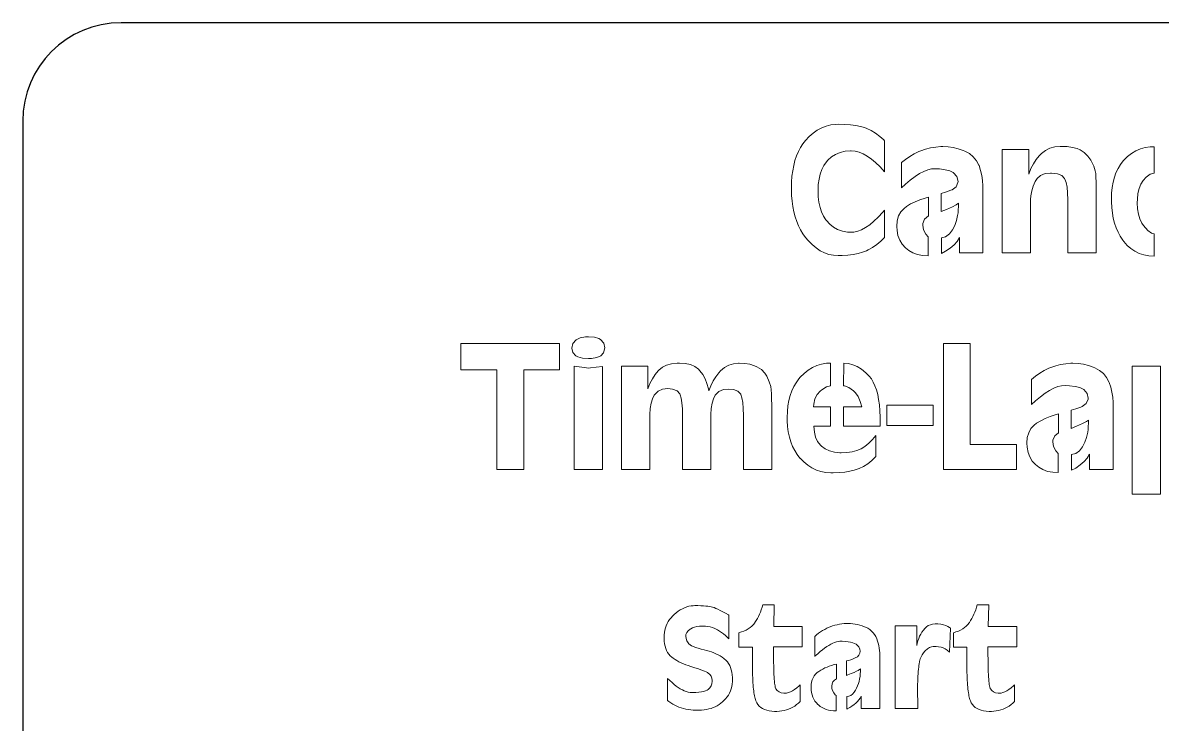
# Model space of a CAD drawing. Header units: millimetres. Extents: x 51.4 to 148.2, y 36.6 to 105.5.
# Drawn here: x 51.39 to 96.58, y 77.63 to 105.45 of the extents above; entities that cross this region are included whole.
import ezdxf

# ---------------------------------------------------------------- set-up
doc = ezdxf.new("R2010")
doc.units = ezdxf.units.MM

msp = doc.modelspace()

# ---------------------------------------------------------------- linework, layer by layer
at = {"color": 7, "linetype": 'Continuous'}
for p, q in [((144.287, 105.451), (55.287, 105.451)), ((51.387, 101.551), (51.387, 40.451))]:
    msp.add_line(p, q, dxfattribs=at)
at = {"color": 7, "lineweight": 0}
for p, q in [((83.071, 101.285), (82.898, 101.192)), ((83.248, 101.354), (83.071, 101.285)), ((83.434, 101.4), (83.248, 101.354)), ((83.624, 101.423), (83.434, 101.4)), ((83.73, 101.427), (83.624, 101.423)), ((83.984, 101.421), (83.73, 101.427)), ((84.216, 101.406), (83.984, 101.421)), ((84.424, 101.379), (84.216, 101.406)), ((84.61, 101.342), (84.424, 101.379)), ((84.772, 101.296), (84.61, 101.342)), ((84.86, 101.262), (84.772, 101.296)), ((85.039, 101.173), (84.86, 101.262)), ((82.425, 100.781), (82.325, 100.65)), ((82.577, 100.94), (82.425, 100.781)), ((82.734, 101.079), (82.577, 100.94)), ((82.898, 101.192), (82.734, 101.079)), ((85.21, 101.069), (85.039, 101.173)), ((85.376, 100.946), (85.21, 101.069)), ((85.533, 100.806), (85.376, 100.946)), ((85.564, 100.773), (85.533, 100.806)), ((82.146, 100.343), (82.073, 100.172)), ((82.229, 100.502), (82.146, 100.343)), ((82.325, 100.65), (82.229, 100.502)), ((83.799, 100.306), (83.999, 100.354)), ((83.999, 100.354), (84.216, 100.377)), ((84.216, 100.377), (84.247, 100.377)), ((84.247, 100.377), (84.399, 100.364)), ((84.399, 100.364), (84.553, 100.325)), ((84.553, 100.325), (84.712, 100.258)), ((85.564, 99.537), (85.564, 100.773)), ((86.923, 100.343), (86.742, 100.256)), ((87.004, 100.377), (86.923, 100.343)), ((87.194, 100.443), (87.004, 100.377)), ((87.39, 100.493), (87.194, 100.443)), ((87.592, 100.525), (87.39, 100.493)), ((87.8, 100.541), (87.592, 100.525)), ((87.88, 100.541), (87.8, 100.541)), ((88.088, 100.533), (87.88, 100.541)), ((88.292, 100.504), (88.088, 100.533)), ((88.488, 100.456), (88.292, 100.504)), ((88.68, 100.391), (88.488, 100.456)), ((88.749, 100.362), (88.68, 100.391)), ((88.93, 100.262), (88.749, 100.362)), ((91.281, 100.429), (90.224, 100.429)), ((90.224, 100.429), (90.224, 96.329)), ((91.281, 99.454), (91.281, 100.429)), ((91.948, 100.389), (91.791, 100.271)), ((92.123, 100.473), (91.948, 100.389)), ((92.317, 100.527), (92.123, 100.473)), ((92.525, 100.548), (92.317, 100.527)), ((92.569, 100.548), (92.525, 100.548)), ((92.804, 100.539), (92.569, 100.548)), ((93.013, 100.51), (92.804, 100.539)), ((93.198, 100.464), (93.013, 100.51)), ((93.319, 100.414), (93.198, 100.464)), ((93.486, 100.306), (93.319, 100.414)), ((95.532, 100.371), (95.364, 100.273)), ((95.71, 100.448), (95.532, 100.371)), ((95.897, 100.5), (95.71, 100.448)), ((96.095, 100.529), (95.897, 100.5)), ((96.256, 100.535), (96.095, 100.529)), ((96.256, 99.485), (96.256, 100.535)), ((82.011, 99.987), (81.961, 99.793)), ((82.073, 100.172), (82.011, 99.987)), ((83.163, 99.797), (83.265, 99.941)), ((83.265, 99.941), (83.317, 100)), ((83.317, 100), (83.459, 100.129)), ((83.459, 100.129), (83.62, 100.231)), ((83.62, 100.231), (83.799, 100.306)), ((84.712, 100.258), (84.874, 100.168)), ((84.874, 100.168), (85.041, 100.048)), ((85.041, 100.048), (85.212, 99.904)), ((85.212, 99.904), (85.385, 99.733)), ((86.396, 100.035), (86.231, 99.904)), ((86.231, 99.904), (86.231, 98.907)), ((86.567, 100.152), (86.396, 100.035)), ((86.742, 100.256), (86.567, 100.152)), ((89.084, 100.135), (88.93, 100.262)), ((89.207, 99.983), (89.084, 100.135)), ((89.301, 99.806), (89.207, 99.983)), ((91.573, 100.029), (91.466, 99.86)), ((91.693, 100.175), (91.573, 100.029)), ((91.791, 100.271), (91.693, 100.175)), ((93.63, 100.168), (93.486, 100.306)), ((93.75, 99.997), (93.63, 100.168)), ((93.761, 99.979), (93.75, 99.997)), ((93.865, 99.766), (93.761, 99.979)), ((95.028, 99.97), (94.918, 99.829)), ((95.057, 100.002), (95.028, 99.97)), ((95.205, 100.148), (95.057, 100.002)), ((95.364, 100.273), (95.205, 100.148)), ((81.921, 99.585), (81.894, 99.366)), ((81.961, 99.793), (81.921, 99.585)), ((82.967, 99.255), (83.013, 99.454)), ((83.013, 99.454), (83.078, 99.633)), ((83.078, 99.633), (83.163, 99.797)), ((85.385, 99.733), (85.564, 99.537)), ((86.773, 99.354), (86.95, 99.468)), ((86.95, 99.468), (87.117, 99.556)), ((87.117, 99.556), (87.277, 99.618)), ((87.277, 99.618), (87.425, 99.654)), ((87.425, 99.654), (87.565, 99.664)), ((87.565, 99.664), (87.738, 99.654)), ((87.738, 99.654), (87.967, 99.626)), ((87.967, 99.626), (88.15, 99.579)), ((88.15, 99.579), (88.284, 99.514)), ((88.284, 99.514), (88.305, 99.499)), ((88.305, 99.499), (88.436, 99.349)), ((89.311, 99.785), (89.301, 99.806)), ((89.376, 99.593), (89.311, 99.785)), ((89.424, 99.395), (89.376, 99.593)), ((91.368, 99.67), (91.281, 99.454)), ((91.466, 99.86), (91.368, 99.67)), ((91.754, 99.395), (91.929, 99.468)), ((91.929, 99.468), (92.142, 99.493)), ((92.142, 99.493), (92.19, 99.491)), ((92.19, 99.491), (92.419, 99.462)), ((92.419, 99.462), (92.59, 99.389)), ((93.924, 99.579), (93.865, 99.766)), ((93.94, 99.478), (93.924, 99.579)), ((93.948, 99.328), (93.94, 99.478)), ((94.743, 99.506), (94.678, 99.324)), ((94.824, 99.674), (94.743, 99.506)), ((94.918, 99.829), (94.824, 99.674)), ((95.941, 99.326), (96.103, 99.445)), ((96.103, 99.445), (96.256, 99.485)), ((81.877, 99.135), (81.871, 98.893)), ((81.894, 99.366), (81.877, 99.135)), ((82.928, 98.805), (82.938, 99.039)), ((82.938, 99.039), (82.967, 99.255)), ((86.231, 98.907), (86.391, 99.053)), ((86.391, 99.053), (86.587, 99.216)), ((86.587, 99.216), (86.773, 99.354)), ((88.476, 99.116), (88.405, 98.951)), ((88.436, 99.349), (88.478, 99.162)), ((88.478, 99.162), (88.476, 99.116)), ((89.455, 99.193), (89.424, 99.395)), ((89.466, 98.985), (89.455, 99.193)), ((89.468, 98.93), (89.466, 98.985)), ((91.4, 98.785), (91.46, 98.978)), ((91.46, 98.978), (91.543, 99.162)), ((91.543, 99.162), (91.618, 99.274)), ((91.618, 99.274), (91.754, 99.395)), ((92.59, 99.389), (92.704, 99.274)), ((92.704, 99.274), (92.715, 99.253)), ((92.715, 99.253), (92.767, 99.118)), ((92.767, 99.118), (92.804, 98.935)), ((93.953, 99.13), (93.948, 99.328)), ((93.955, 98.884), (93.953, 99.13)), ((94.628, 99.128), (94.592, 98.918)), ((94.678, 99.324), (94.628, 99.128)), ((95.662, 98.878), (95.732, 99.049)), ((95.732, 99.049), (95.82, 99.193)), ((95.82, 99.193), (95.941, 99.326)), ((81.871, 98.893), (81.871, 98.834)), ((81.871, 98.834), (81.879, 98.599)), ((81.879, 98.599), (81.898, 98.374)), ((82.928, 98.787), (82.928, 98.805)), ((82.936, 98.553), (82.928, 98.787)), ((82.963, 98.334), (82.936, 98.553)), ((87.31, 98.532), (87.171, 98.495)), ((87.31, 97.79), (87.31, 98.532)), ((87.988, 98.732), (87.806, 98.682)), ((87.806, 98.682), (87.806, 97.963)), ((88.188, 98.809), (87.988, 98.732)), ((88.24, 98.832), (88.188, 98.809)), ((88.405, 98.951), (88.24, 98.832)), ((89.468, 96.329), (89.468, 98.93)), ((91.348, 98.443), (91.362, 98.584)), ((91.362, 98.584), (91.4, 98.785)), ((92.804, 98.935), (92.825, 98.709)), ((92.825, 98.709), (92.833, 98.436)), ((93.955, 98.787), (93.955, 98.884)), ((93.955, 96.329), (93.955, 98.787)), ((94.57, 98.695), (94.563, 98.457)), ((94.592, 98.918), (94.57, 98.695)), ((95.593, 98.455), (95.616, 98.68)), ((95.616, 98.68), (95.662, 98.878)), ((81.898, 98.374), (81.927, 98.161)), ((81.927, 98.161), (81.967, 97.957)), ((83.005, 98.132), (82.963, 98.334)), ((83.067, 97.949), (83.005, 98.132)), ((86.337, 98.091), (86.212, 97.955)), ((86.433, 98.165), (86.337, 98.091)), ((86.6, 98.266), (86.433, 98.165)), ((86.779, 98.355), (86.6, 98.266)), ((86.969, 98.432), (86.779, 98.355)), ((87.171, 98.495), (86.969, 98.432)), ((88.027, 98.051), (88.253, 98.151)), ((88.253, 98.151), (88.411, 98.232)), ((88.411, 98.232), (88.501, 98.293)), ((88.501, 98.286), (88.478, 97.918)), ((88.501, 98.293), (88.501, 98.286)), ((91.348, 96.329), (91.348, 98.443)), ((92.833, 98.436), (92.833, 96.329)), ((94.563, 98.457), (94.563, 98.349)), ((94.563, 98.349), (94.576, 98.122)), ((94.576, 98.122), (94.601, 97.905)), ((95.589, 98.307), (95.593, 98.455)), ((95.601, 98.07), (95.589, 98.307)), ((95.633, 97.859), (95.601, 98.07)), ((81.967, 97.957), (82.019, 97.761)), ((82.019, 97.761), (82.081, 97.576)), ((83.146, 97.782), (83.067, 97.949)), ((83.242, 97.632), (83.146, 97.782)), ((83.257, 97.611), (83.242, 97.632)), ((83.388, 97.465), (83.257, 97.611)), ((85.316, 97.745), (85.143, 97.58)), ((85.491, 97.936), (85.316, 97.745)), ((85.564, 98.022), (85.491, 97.936)), ((85.564, 96.936), (85.564, 98.022)), ((86.123, 97.79), (86.07, 97.597)), ((86.212, 97.955), (86.123, 97.79)), ((87.083, 97.497), (87.154, 97.669)), ((87.154, 97.669), (87.31, 97.79)), ((87.806, 97.963), (88.027, 98.051)), ((88.463, 97.807), (88.415, 97.605)), ((88.478, 97.918), (88.463, 97.807)), ((94.601, 97.905), (94.638, 97.699)), ((94.638, 97.699), (94.688, 97.505)), ((95.689, 97.67), (95.633, 97.859)), ((95.768, 97.507), (95.689, 97.67)), ((82.081, 97.576), (82.152, 97.401)), ((82.152, 97.401), (82.234, 97.236)), ((82.234, 97.236), (82.329, 97.082)), ((83.538, 97.346), (83.388, 97.465)), ((83.705, 97.255), (83.538, 97.346)), ((83.893, 97.19), (83.705, 97.255)), ((84.101, 97.153), (83.893, 97.19)), ((84.499, 97.184), (84.347, 97.151)), ((84.653, 97.244), (84.499, 97.184)), ((84.812, 97.328), (84.653, 97.244)), ((84.976, 97.442), (84.812, 97.328)), ((85.143, 97.58), (84.976, 97.442)), ((86.07, 97.597), (86.052, 97.378)), ((86.052, 97.378), (86.06, 97.215)), ((86.06, 97.215), (86.098, 97.011)), ((87.079, 97.43), (87.083, 97.497)), ((87.11, 97.244), (87.079, 97.43)), ((87.204, 97.069), (87.11, 97.244)), ((88.253, 97.236), (88.14, 97.076)), ((88.346, 97.415), (88.253, 97.236)), ((88.415, 97.605), (88.346, 97.415)), ((94.688, 97.505), (94.749, 97.321)), ((94.749, 97.321), (94.824, 97.146)), ((95.835, 97.409), (95.768, 97.507)), ((96.003, 97.215), (95.835, 97.409)), ((96.154, 97.109), (96.003, 97.215)), ((82.329, 97.082), (82.432, 96.936)), ((82.432, 96.936), (82.536, 96.811)), ((82.536, 96.811), (82.688, 96.654)), ((84.201, 97.146), (84.101, 97.153)), ((84.347, 97.151), (84.201, 97.146)), ((85.254, 96.661), (85.412, 96.792)), ((85.412, 96.792), (85.564, 96.936)), ((86.098, 97.011), (86.168, 96.828)), ((86.168, 96.828), (86.266, 96.667)), ((87.296, 96.965), (87.204, 97.069)), ((87.296, 96.209), (87.296, 96.965)), ((87.988, 96.963), (87.819, 96.928)), ((87.819, 96.928), (87.819, 96.298)), ((88.14, 97.076), (87.988, 96.963)), ((88.321, 96.644), (88.442, 96.784)), ((88.442, 96.784), (88.532, 96.936)), ((88.532, 96.936), (88.532, 96.329)), ((94.824, 97.146), (94.913, 96.984)), ((94.913, 96.984), (95.013, 96.83)), ((95.013, 96.83), (95.053, 96.777)), ((95.053, 96.777), (95.186, 96.623)), ((96.256, 97.086), (96.154, 97.109)), ((96.256, 96.202), (96.256, 97.086)), ((82.688, 96.654), (82.848, 96.521)), ((82.848, 96.521), (83.011, 96.411)), ((83.011, 96.411), (83.18, 96.325)), ((83.18, 96.325), (83.355, 96.265)), ((83.355, 96.265), (83.536, 96.229)), ((84.111, 96.233), (84.324, 96.259)), ((84.324, 96.259), (84.518, 96.298)), ((84.518, 96.298), (84.691, 96.348)), ((84.691, 96.348), (84.845, 96.411)), ((84.845, 96.411), (84.91, 96.444)), ((84.91, 96.444), (85.085, 96.546)), ((85.085, 96.546), (85.254, 96.661)), ((86.266, 96.667), (86.396, 96.523)), ((86.396, 96.523), (86.523, 96.419)), ((86.523, 96.419), (86.689, 96.325)), ((86.689, 96.325), (86.871, 96.258)), ((86.871, 96.258), (87.073, 96.219)), ((87.819, 96.298), (87.988, 96.39)), ((87.988, 96.39), (88.171, 96.511)), ((88.171, 96.511), (88.321, 96.644)), ((88.532, 96.329), (89.468, 96.329)), ((90.224, 96.329), (91.348, 96.329)), ((92.833, 96.329), (93.955, 96.329)), ((95.186, 96.623), (95.332, 96.494)), ((95.332, 96.494), (95.491, 96.388)), ((95.491, 96.388), (95.662, 96.308)), ((95.662, 96.308), (95.847, 96.248)), ((83.536, 96.229), (83.722, 96.217)), ((83.722, 96.217), (83.878, 96.219)), ((83.878, 96.219), (84.111, 96.233)), ((87.073, 96.219), (87.296, 96.209)), ((95.847, 96.248), (96.045, 96.213)), ((96.045, 96.213), (96.256, 96.202)), ((72.674, 92.734), (68.764, 92.734)), ((68.764, 92.734), (68.764, 91.684)), ((72.674, 91.684), (72.674, 92.734)), ((73.207, 92.736), (73.163, 92.545)), ((73.334, 92.876), (73.207, 92.736)), ((73.495, 92.953), (73.334, 92.876)), ((73.699, 92.991), (73.495, 92.953)), ((73.822, 92.995), (73.699, 92.991)), ((74.055, 92.978), (73.822, 92.995)), ((74.235, 92.926), (74.055, 92.978)), ((74.301, 92.891), (74.235, 92.926)), ((74.428, 92.747), (74.301, 92.891)), ((74.466, 92.561), (74.428, 92.747)), ((87.898, 87.734), (87.898, 92.734)), ((87.898, 92.734), (88.963, 92.734)), ((88.963, 92.734), (88.963, 88.731)), ((73.163, 92.545), (73.197, 92.376)), ((73.197, 92.376), (73.326, 92.238)), ((73.326, 92.238), (73.401, 92.199)), ((73.401, 92.199), (73.586, 92.149)), ((74.155, 92.174), (74.308, 92.245)), ((74.308, 92.245), (74.42, 92.365)), ((74.42, 92.365), (74.466, 92.561)), ((73.259, 91.834), (73.259, 87.734)), ((73.561, 91.788), (73.259, 91.834)), ((73.745, 91.763), (73.561, 91.788)), ((73.586, 92.149), (73.822, 92.134)), ((73.807, 91.759), (73.745, 91.763)), ((73.907, 91.767), (73.807, 91.759)), ((73.822, 92.134), (73.947, 92.138)), ((74.122, 91.792), (73.907, 91.767)), ((73.947, 92.138), (74.155, 92.174)), ((74.383, 91.826), (74.122, 91.792)), ((74.383, 87.734), (74.383, 91.826)), ((76.181, 91.834), (75.133, 91.834)), ((75.133, 91.834), (75.133, 87.734)), ((76.181, 90.934), (76.181, 91.834)), ((76.756, 91.788), (76.615, 91.676)), ((76.921, 91.871), (76.756, 91.788)), ((77.115, 91.924), (76.921, 91.871)), ((77.334, 91.951), (77.115, 91.924)), ((77.432, 91.953), (77.334, 91.951)), ((77.661, 91.938), (77.432, 91.953)), ((77.863, 91.894), (77.661, 91.938)), ((78.038, 91.817), (77.863, 91.894)), ((78.184, 91.711), (78.038, 91.817)), ((79.212, 91.778), (79.059, 91.646)), ((79.384, 91.874), (79.212, 91.778)), ((79.572, 91.932), (79.384, 91.874)), ((79.774, 91.953), (79.572, 91.932)), ((79.793, 91.953), (79.774, 91.953)), ((80.022, 91.942), (79.793, 91.953)), ((80.227, 91.909), (80.022, 91.942)), ((80.408, 91.853), (80.227, 91.909)), ((80.504, 91.811), (80.408, 91.853)), ((80.683, 91.696), (80.504, 91.811)), ((82.705, 91.776), (82.536, 91.673)), ((82.882, 91.857), (82.705, 91.776)), ((83.067, 91.913), (82.882, 91.857)), ((83.257, 91.946), (83.067, 91.913)), ((83.419, 91.953), (83.257, 91.946)), ((83.419, 91.054), (83.419, 91.953)), ((83.951, 91.953), (83.943, 91.054)), ((84.132, 91.938), (83.951, 91.953)), ((84.309, 91.892), (84.132, 91.938)), ((84.484, 91.817), (84.309, 91.892)), ((84.655, 91.709), (84.484, 91.817)), ((92.081, 91.748), (91.9, 91.659)), ((92.162, 91.782), (92.081, 91.748)), ((92.352, 91.848), (92.162, 91.782)), ((92.548, 91.898), (92.352, 91.848)), ((92.75, 91.93), (92.548, 91.898)), ((92.958, 91.946), (92.75, 91.93)), ((93.038, 91.946), (92.958, 91.946)), ((93.248, 91.936), (93.038, 91.946)), ((93.45, 91.909), (93.248, 91.936)), ((93.648, 91.861), (93.45, 91.909)), ((93.838, 91.796), (93.648, 91.861)), ((93.907, 91.767), (93.838, 91.796)), ((94.088, 91.667), (93.907, 91.767)), ((96.514, 91.834), (95.389, 91.834)), ((95.389, 91.834), (95.389, 86.759)), ((96.514, 86.759), (96.514, 91.834)), ((68.764, 91.684), (70.194, 91.684)), ((70.194, 91.684), (70.194, 87.734)), ((71.259, 87.734), (71.259, 91.684)), ((71.259, 91.684), (72.674, 91.684)), ((76.356, 91.33), (76.262, 91.142)), ((76.463, 91.498), (76.356, 91.33)), ((76.585, 91.644), (76.463, 91.498)), ((76.615, 91.676), (76.585, 91.644)), ((78.242, 91.653), (78.184, 91.711)), ((78.353, 91.503), (78.242, 91.653)), ((78.445, 91.332), (78.353, 91.503)), ((78.52, 91.14), (78.445, 91.332)), ((78.87, 91.417), (78.764, 91.246)), ((78.989, 91.571), (78.87, 91.417)), ((79.059, 91.646), (78.989, 91.571)), ((80.823, 91.553), (80.683, 91.696)), ((80.9, 91.436), (80.823, 91.553)), ((80.993, 91.213), (80.9, 91.436)), ((82.161, 91.325), (82.054, 91.179)), ((82.219, 91.392), (82.161, 91.325)), ((82.375, 91.544), (82.219, 91.392)), ((82.536, 91.673), (82.375, 91.544)), ((84.82, 91.571), (84.655, 91.709)), ((84.955, 91.436), (84.82, 91.571)), ((85.041, 91.327), (84.955, 91.436)), ((85.118, 91.2), (85.041, 91.327)), ((91.554, 91.44), (91.389, 91.309)), ((91.389, 91.309), (91.389, 90.312)), ((91.725, 91.557), (91.554, 91.44)), ((91.9, 91.659), (91.725, 91.557)), ((94.242, 91.54), (94.088, 91.667)), ((94.365, 91.388), (94.242, 91.54)), ((94.459, 91.211), (94.365, 91.388)), ((76.262, 91.142), (76.181, 90.934)), ((76.448, 90.709), (76.581, 90.838)), ((76.581, 90.838), (76.754, 90.915)), ((76.754, 90.915), (76.967, 90.942)), ((76.967, 90.942), (77.154, 90.927)), ((77.154, 90.927), (77.334, 90.859)), ((77.334, 90.859), (77.448, 90.74)), ((78.578, 90.931), (78.52, 91.14)), ((78.593, 90.852), (78.578, 90.931)), ((78.672, 91.057), (78.593, 90.852)), ((78.764, 91.246), (78.672, 91.057)), ((78.997, 90.825), (79.172, 90.902)), ((79.172, 90.902), (79.387, 90.927)), ((79.387, 90.927), (79.57, 90.911)), ((79.57, 90.911), (79.749, 90.844)), ((79.749, 90.844), (79.86, 90.725)), ((81.05, 91.023), (80.993, 91.213)), ((81.073, 90.896), (81.05, 91.023)), ((81.081, 90.742), (81.073, 90.896)), ((81.883, 90.85), (81.817, 90.667)), ((81.961, 91.021), (81.883, 90.85)), ((82.054, 91.179), (81.961, 91.021)), ((82.892, 90.704), (83.013, 90.844)), ((83.013, 90.844), (83.075, 90.896)), ((83.075, 90.896), (83.261, 91.015)), ((83.261, 91.015), (83.419, 91.054)), ((83.943, 91.054), (83.98, 91.052)), ((83.98, 91.052), (84.147, 90.992)), ((84.147, 90.992), (84.339, 90.852)), ((84.339, 90.852), (84.411, 90.779)), ((85.185, 91.056), (85.118, 91.2)), ((85.243, 90.892), (85.185, 91.056)), ((85.293, 90.711), (85.243, 90.892)), ((91.931, 90.759), (92.108, 90.873)), ((92.108, 90.873), (92.277, 90.959)), ((92.277, 90.959), (92.435, 91.023)), ((92.435, 91.023), (92.583, 91.057)), ((92.583, 91.057), (92.723, 91.069)), ((92.723, 91.069), (92.898, 91.059)), ((92.898, 91.059), (93.127, 91.031)), ((93.127, 91.031), (93.307, 90.984)), ((93.307, 90.984), (93.442, 90.919)), ((93.442, 90.919), (93.463, 90.904)), ((93.463, 90.904), (93.594, 90.754)), ((94.469, 91.19), (94.459, 91.211)), ((94.534, 90.996), (94.469, 91.19)), ((94.582, 90.8), (94.534, 90.996)), ((76.306, 90.363), (76.358, 90.538)), ((76.358, 90.538), (76.429, 90.679)), ((76.429, 90.679), (76.448, 90.709)), ((77.448, 90.74), (77.465, 90.7)), ((77.465, 90.7), (77.503, 90.561)), ((77.503, 90.561), (77.53, 90.373)), ((78.724, 90.367), (78.776, 90.54)), ((78.776, 90.54), (78.849, 90.679)), ((78.849, 90.679), (78.863, 90.698)), ((78.863, 90.698), (78.997, 90.825)), ((79.86, 90.725), (79.87, 90.704)), ((79.87, 90.704), (79.91, 90.573)), ((79.91, 90.573), (79.941, 90.39)), ((79.941, 90.39), (79.958, 90.16)), ((81.087, 90.54), (81.081, 90.742)), ((81.089, 90.292), (81.087, 90.54)), ((81.767, 90.469), (81.731, 90.26)), ((81.817, 90.667), (81.767, 90.469)), ((82.755, 90.331), (82.805, 90.533)), ((82.805, 90.533), (82.892, 90.704)), ((84.411, 90.779), (84.516, 90.625)), ((84.516, 90.625), (84.601, 90.437)), ((84.601, 90.437), (84.662, 90.215)), ((85.331, 90.511), (85.293, 90.711)), ((85.36, 90.294), (85.331, 90.511)), ((91.389, 90.312), (91.548, 90.458)), ((91.548, 90.458), (91.744, 90.621)), ((91.744, 90.621), (91.931, 90.759)), ((93.634, 90.521), (93.563, 90.356)), ((93.594, 90.754), (93.636, 90.567)), ((93.636, 90.567), (93.634, 90.521)), ((94.613, 90.598), (94.582, 90.8)), ((94.626, 90.39), (94.613, 90.598)), ((94.626, 90.335), (94.626, 90.39)), ((76.258, 89.914), (76.273, 90.156)), ((76.273, 90.156), (76.306, 90.363)), ((77.53, 90.373), (77.548, 90.139)), ((77.548, 90.139), (77.551, 89.854)), ((78.676, 89.912), (78.691, 90.158)), ((78.691, 90.158), (78.724, 90.367)), ((79.958, 90.16), (79.964, 89.877)), ((81.089, 90.237), (81.089, 90.292)), ((81.089, 87.734), (81.089, 90.237)), ((81.71, 90.039), (81.702, 89.802)), ((81.731, 90.26), (81.71, 90.039)), ((82.744, 90.215), (82.755, 90.331)), ((83.419, 90.215), (82.744, 90.215)), ((83.419, 89.45), (83.419, 90.215)), ((84.662, 90.215), (83.943, 90.215)), ((83.943, 90.215), (83.943, 89.45)), ((85.379, 90.06), (85.36, 90.294)), ((85.389, 89.808), (85.379, 90.06)), ((85.658, 90.283), (87.494, 90.283)), ((85.658, 89.487), (85.658, 90.283)), ((85.658, 90.283), (85.658, 90.283)), ((85.658, 90.283), (85.658, 90.283)), ((87.494, 90.283), (87.494, 89.487)), ((92.469, 89.937), (92.329, 89.9)), ((92.469, 89.195), (92.469, 89.937)), ((93.146, 90.135), (92.963, 90.087)), ((92.963, 90.087), (92.963, 89.368)), ((93.346, 90.214), (93.146, 90.135)), ((93.398, 90.237), (93.346, 90.214)), ((93.563, 90.356), (93.398, 90.237)), ((94.626, 87.734), (94.626, 90.335)), ((76.256, 89.825), (76.258, 89.914)), ((76.256, 87.734), (76.256, 89.825)), ((77.551, 89.854), (77.551, 87.734)), ((78.676, 89.848), (78.676, 89.912)), ((78.676, 87.734), (78.676, 89.848)), ((79.964, 89.877), (79.964, 87.734)), ((81.702, 89.802), (81.706, 89.669)), ((81.706, 89.669), (81.719, 89.443)), ((85.391, 89.537), (85.389, 89.808)), ((85.389, 89.45), (85.391, 89.537)), ((87.494, 89.487), (85.658, 89.487)), ((91.495, 89.496), (91.37, 89.36)), ((91.593, 89.57), (91.495, 89.496)), ((91.758, 89.669), (91.593, 89.57)), ((91.937, 89.76), (91.758, 89.669)), ((92.127, 89.835), (91.937, 89.76)), ((92.329, 89.9), (92.127, 89.835)), ((93.184, 89.456), (93.411, 89.556)), ((93.411, 89.556), (93.569, 89.637)), ((93.569, 89.637), (93.659, 89.698)), ((93.659, 89.691), (93.636, 89.323)), ((93.659, 89.698), (93.659, 89.691)), ((81.719, 89.443), (81.748, 89.227)), ((81.748, 89.227), (81.79, 89.024)), ((82.78, 89.218), (82.759, 89.45)), ((82.759, 89.45), (83.419, 89.45)), ((82.83, 89.016), (82.78, 89.218)), ((83.943, 89.45), (85.389, 89.45)), ((85.216, 89.083), (85.087, 88.927)), ((85.216, 88.251), (85.216, 89.083)), ((91.281, 89.195), (91.227, 89.002)), ((91.37, 89.36), (91.281, 89.195)), ((92.24, 88.902), (92.312, 89.074)), ((92.312, 89.074), (92.469, 89.195)), ((92.963, 89.368), (93.184, 89.456)), ((93.621, 89.21), (93.573, 89.01)), ((93.636, 89.323), (93.621, 89.21)), ((81.79, 89.024), (81.848, 88.833)), ((81.848, 88.833), (81.917, 88.654)), ((81.917, 88.654), (82.002, 88.487)), ((82.909, 88.845), (82.83, 89.016)), ((83.019, 88.703), (82.909, 88.845)), ((83.059, 88.662), (83.019, 88.703)), ((83.207, 88.553), (83.059, 88.662)), ((84.785, 88.653), (84.632, 88.558)), ((84.937, 88.777), (84.785, 88.653)), ((85.087, 88.927), (84.937, 88.777)), ((88.963, 88.731), (90.797, 88.731)), ((88.963, 88.731), (88.963, 88.731)), ((88.963, 88.731), (88.963, 88.731)), ((90.797, 88.731), (90.797, 87.734)), ((91.227, 89.002), (91.21, 88.783)), ((91.21, 88.783), (91.218, 88.618)), ((91.218, 88.618), (91.256, 88.416)), ((92.237, 88.835), (92.24, 88.902)), ((92.267, 88.649), (92.237, 88.835)), ((92.362, 88.474), (92.267, 88.649)), ((93.413, 88.641), (93.298, 88.481)), ((93.503, 88.82), (93.413, 88.641)), ((93.573, 89.01), (93.503, 88.82)), ((82.002, 88.487), (82.1, 88.333)), ((82.1, 88.333), (82.211, 88.191)), ((82.211, 88.191), (82.213, 88.191)), ((82.213, 88.191), (82.361, 88.035)), ((83.378, 88.472), (83.207, 88.553)), ((83.574, 88.422), (83.378, 88.472)), ((83.795, 88.401), (83.574, 88.422)), ((83.838, 88.401), (83.795, 88.401)), ((84.07, 88.41), (83.838, 88.401)), ((84.28, 88.439), (84.07, 88.41)), ((84.466, 88.489), (84.28, 88.439)), ((84.632, 88.558), (84.466, 88.489)), ((84.632, 88.558), (84.632, 88.558)), ((85.06, 88.095), (85.216, 88.251)), ((91.256, 88.416), (91.325, 88.233)), ((91.325, 88.233), (91.425, 88.072)), ((92.454, 88.37), (92.362, 88.474)), ((92.454, 87.614), (92.454, 88.37)), ((93.146, 88.368), (92.979, 88.333)), ((92.979, 88.333), (92.979, 87.703)), ((93.298, 88.481), (93.146, 88.368)), ((93.478, 88.049), (93.6, 88.189)), ((93.6, 88.189), (93.69, 88.341)), ((93.69, 88.341), (93.69, 87.734)), ((70.194, 87.734), (71.259, 87.734)), ((73.259, 87.734), (74.383, 87.734)), ((75.133, 87.734), (76.256, 87.734)), ((77.551, 87.734), (78.676, 87.734)), ((79.964, 87.734), (81.089, 87.734)), ((82.361, 88.035), (82.521, 87.905)), ((82.521, 87.905), (82.686, 87.797)), ((82.686, 87.797), (82.861, 87.712)), ((82.861, 87.712), (83.044, 87.653)), ((84.191, 87.664), (84.366, 87.705)), ((84.366, 87.705), (84.52, 87.757)), ((84.52, 87.757), (84.559, 87.772)), ((84.559, 87.772), (84.732, 87.857)), ((84.732, 87.857), (84.899, 87.964)), ((84.899, 87.964), (85.06, 88.095)), ((90.797, 87.734), (87.898, 87.734)), ((91.425, 88.072), (91.554, 87.928)), ((91.554, 87.928), (91.681, 87.824)), ((91.681, 87.824), (91.846, 87.73)), ((91.846, 87.73), (92.029, 87.663)), ((92.979, 87.703), (93.146, 87.795)), ((93.146, 87.795), (93.329, 87.916)), ((93.329, 87.916), (93.478, 88.049)), ((93.69, 87.734), (94.626, 87.734)), ((83.044, 87.653), (83.234, 87.618)), ((83.234, 87.618), (83.434, 87.607)), ((83.434, 87.607), (83.532, 87.607)), ((83.532, 87.607), (83.774, 87.616)), ((83.774, 87.616), (83.993, 87.636)), ((83.993, 87.636), (84.191, 87.664)), ((92.029, 87.663), (92.233, 87.624)), ((92.233, 87.624), (92.454, 87.614)), ((95.389, 86.759), (96.514, 86.759)), ((77.633, 82.254), (77.548, 82.215)), ((77.719, 82.286), (77.633, 82.254)), ((77.805, 82.31), (77.719, 82.286)), ((77.892, 82.326), (77.805, 82.31)), ((77.98, 82.335), (77.892, 82.326)), ((78.041, 82.337), (77.98, 82.335)), ((78.164, 82.336), (78.041, 82.337)), ((78.277, 82.333), (78.164, 82.336)), ((78.381, 82.328), (78.277, 82.333)), ((78.476, 82.322), (78.381, 82.328)), ((78.561, 82.314), (78.476, 82.322)), ((78.637, 82.303), (78.561, 82.314)), ((78.682, 82.295), (78.637, 82.303)), ((78.737, 82.28), (78.682, 82.295)), ((78.802, 82.257), (78.737, 82.28)), ((78.874, 82.227), (78.802, 82.257)), ((80.706, 82.274), (80.676, 82.177)), ((80.731, 82.367), (80.706, 82.274)), ((81.193, 82.373), (80.731, 82.367)), ((81.175, 81.51), (81.193, 82.373)), ((89.211, 82.274), (89.18, 82.177)), ((89.236, 82.367), (89.211, 82.274)), ((89.698, 82.373), (89.236, 82.367)), ((89.68, 81.51), (89.698, 82.373)), ((77.096, 81.855), (77.039, 81.782)), ((77.16, 81.926), (77.096, 81.855)), ((77.219, 81.984), (77.16, 81.926)), ((77.3, 82.052), (77.219, 81.984)), ((77.382, 82.114), (77.3, 82.052)), ((77.464, 82.169), (77.382, 82.114)), ((77.548, 82.215), (77.464, 82.169)), ((78.956, 82.191), (78.874, 82.227)), ((79.047, 82.147), (78.956, 82.191)), ((79.146, 82.096), (79.047, 82.147)), ((79.254, 82.038), (79.146, 82.096)), ((79.371, 81.973), (79.254, 82.038)), ((79.395, 81.959), (79.371, 81.973)), ((79.395, 81.018), (79.395, 81.959)), ((80.522, 81.826), (80.476, 81.747)), ((80.566, 81.909), (80.522, 81.826)), ((80.606, 81.995), (80.566, 81.909)), ((80.642, 82.084), (80.606, 81.995)), ((80.676, 82.177), (80.642, 82.084)), ((89.027, 81.826), (88.98, 81.747)), ((89.07, 81.909), (89.027, 81.826)), ((89.11, 81.995), (89.07, 81.909)), ((89.147, 82.084), (89.11, 81.995)), ((89.18, 82.177), (89.147, 82.084)), ((76.854, 81.365), (76.837, 81.273)), ((76.877, 81.455), (76.854, 81.365)), ((76.908, 81.541), (76.877, 81.455)), ((76.945, 81.625), (76.908, 81.541)), ((76.988, 81.704), (76.945, 81.625)), ((77.039, 81.782), (76.988, 81.704)), ((77.773, 81.34), (77.855, 81.407)), ((77.855, 81.407), (77.876, 81.422)), ((77.876, 81.422), (77.948, 81.46)), ((77.948, 81.46), (78.03, 81.489)), ((78.03, 81.489), (78.123, 81.51)), ((78.123, 81.51), (78.226, 81.523)), ((78.226, 81.523), (78.34, 81.528)), ((78.34, 81.528), (78.364, 81.527)), ((78.364, 81.527), (78.461, 81.522)), ((78.461, 81.522), (78.558, 81.51)), ((78.558, 81.51), (78.651, 81.49)), ((78.651, 81.49), (78.741, 81.464)), ((78.741, 81.464), (78.83, 81.43)), ((78.83, 81.43), (78.916, 81.389)), ((78.916, 81.389), (78.942, 81.375)), ((78.942, 81.375), (79.022, 81.327)), ((80.077, 81.369), (79.989, 81.328)), ((80.159, 81.415), (80.077, 81.369)), ((80.233, 81.467), (80.159, 81.415)), ((80.302, 81.526), (80.233, 81.467)), ((80.363, 81.589), (80.302, 81.526)), ((80.418, 81.66), (80.363, 81.589)), ((80.426, 81.672), (80.418, 81.66)), ((80.476, 81.747), (80.426, 81.672)), ((82.302, 81.51), (81.175, 81.51)), ((82.302, 80.706), (82.302, 81.51)), ((83.11, 81.349), (83.029, 81.297)), ((83.193, 81.396), (83.11, 81.349)), ((83.277, 81.439), (83.193, 81.396)), ((83.363, 81.478), (83.277, 81.439)), ((83.41, 81.497), (83.363, 81.478)), ((83.499, 81.531), (83.41, 81.497)), ((83.59, 81.559), (83.499, 81.531)), ((83.682, 81.582), (83.59, 81.559)), ((83.775, 81.601), (83.682, 81.582)), ((83.871, 81.615), (83.775, 81.601)), ((83.968, 81.625), (83.871, 81.615)), ((84.066, 81.629), (83.968, 81.625)), ((84.112, 81.629), (84.066, 81.629)), ((84.211, 81.627), (84.112, 81.629)), ((84.308, 81.619), (84.211, 81.627)), ((84.403, 81.606), (84.308, 81.619)), ((84.497, 81.588), (84.403, 81.606)), ((84.589, 81.564), (84.497, 81.588)), ((84.679, 81.536), (84.589, 81.564)), ((84.768, 81.502), (84.679, 81.536)), ((84.807, 81.485), (84.768, 81.502)), ((84.895, 81.441), (84.807, 81.485)), ((84.976, 81.389), (84.895, 81.441)), ((85.048, 81.331), (84.976, 81.389)), ((86.839, 81.539), (85.981, 81.539)), ((85.981, 81.539), (85.981, 78.259)), ((86.839, 80.754), (86.839, 81.539)), ((87.103, 81.366), (87.049, 81.287)), ((87.16, 81.436), (87.103, 81.366)), ((87.227, 81.496), (87.16, 81.436)), ((87.3, 81.543), (87.227, 81.496)), ((87.381, 81.578), (87.3, 81.543)), ((87.469, 81.601), (87.381, 81.578)), ((87.566, 81.612), (87.469, 81.601)), ((87.67, 81.611), (87.566, 81.612)), ((87.672, 81.611), (87.67, 81.611)), ((87.793, 81.598), (87.672, 81.611)), ((87.9, 81.577), (87.793, 81.598)), ((87.994, 81.55), (87.9, 81.577)), ((88.073, 81.516), (87.994, 81.55)), ((88.139, 81.475), (88.073, 81.516)), ((88.181, 81.438), (88.139, 81.475)), ((88.139, 80.496), (88.181, 81.438)), ((88.581, 81.369), (88.493, 81.328)), ((88.663, 81.415), (88.581, 81.369)), ((88.738, 81.467), (88.663, 81.415)), ((88.806, 81.526), (88.738, 81.467)), ((88.867, 81.589), (88.806, 81.526)), ((88.922, 81.66), (88.867, 81.589)), ((88.931, 81.672), (88.922, 81.66)), ((88.98, 81.747), (88.931, 81.672)), ((90.807, 81.51), (89.68, 81.51)), ((90.807, 80.706), (90.807, 81.51)), ((76.827, 81.177), (76.824, 81.078)), ((76.824, 81.078), (76.824, 81.046)), ((76.824, 81.046), (76.83, 80.933)), ((76.837, 81.273), (76.827, 81.177)), ((76.83, 80.933), (76.842, 80.827)), ((77.681, 81.126), (77.687, 81.186)), ((77.691, 81.033), (77.681, 81.126)), ((77.687, 81.186), (77.718, 81.266)), ((77.721, 80.947), (77.691, 81.033)), ((77.718, 81.266), (77.773, 81.34)), ((77.772, 80.866), (77.721, 80.947)), ((79.022, 81.327), (79.1, 81.275)), ((79.1, 81.275), (79.176, 81.218)), ((79.176, 81.218), (79.251, 81.156)), ((79.251, 81.156), (79.324, 81.089)), ((79.324, 81.089), (79.395, 81.018)), ((79.893, 81.293), (79.791, 81.263)), ((79.791, 81.263), (79.791, 80.694)), ((79.989, 81.328), (79.893, 81.293)), ((82.87, 81.183), (82.793, 81.119)), ((82.793, 81.119), (82.793, 80.322)), ((82.949, 81.242), (82.87, 81.183)), ((83.029, 81.297), (82.949, 81.242)), ((83.586, 80.875), (83.658, 80.899)), ((83.658, 80.899), (83.729, 80.915)), ((83.729, 80.915), (83.795, 80.925)), ((83.795, 80.925), (83.86, 80.928)), ((83.86, 80.928), (83.889, 80.927)), ((83.889, 80.927), (84.012, 80.919)), ((84.012, 80.919), (84.123, 80.907)), ((84.123, 80.907), (84.22, 80.89)), ((85.112, 81.265), (85.048, 81.331)), ((85.168, 81.192), (85.112, 81.265)), ((85.216, 81.112), (85.168, 81.192)), ((85.256, 81.025), (85.216, 81.112)), ((85.256, 81.024), (85.256, 81.025)), ((85.289, 80.934), (85.256, 81.024)), ((85.316, 80.843), (85.289, 80.934)), ((86.888, 80.944), (86.86, 80.85)), ((86.92, 81.033), (86.888, 80.944)), ((86.957, 81.121), (86.92, 81.033)), ((87, 81.206), (86.957, 81.121)), ((87.049, 81.287), (87, 81.206)), ((88.398, 81.293), (88.295, 81.263)), ((88.295, 81.263), (88.295, 80.694)), ((88.493, 81.328), (88.398, 81.293)), ((76.842, 80.827), (76.861, 80.729)), ((76.861, 80.729), (76.887, 80.638)), ((76.887, 80.638), (76.92, 80.555)), ((76.92, 80.555), (76.961, 80.48)), ((76.961, 80.48), (77.008, 80.412)), ((77.807, 80.825), (77.772, 80.866)), ((77.849, 80.786), (77.807, 80.825)), ((77.907, 80.749), (77.849, 80.786)), ((77.981, 80.712), (77.907, 80.749)), ((78.069, 80.677), (77.981, 80.712)), ((78.172, 80.644), (78.069, 80.677)), ((78.291, 80.612), (78.172, 80.644)), ((78.406, 80.586), (78.291, 80.612)), ((78.507, 80.561), (78.406, 80.586)), ((78.605, 80.532), (78.507, 80.561)), ((78.698, 80.501), (78.605, 80.532)), ((78.789, 80.466), (78.698, 80.501)), ((78.877, 80.427), (78.789, 80.466)), ((79.791, 80.694), (80.324, 80.688)), ((80.322, 80.598), (80.321, 80.453)), ((80.321, 80.453), (80.321, 80.313)), ((80.324, 80.688), (80.322, 80.598)), ((81.163, 80.538), (81.163, 80.706)), ((81.163, 80.706), (82.302, 80.706)), ((81.163, 80.378), (81.163, 80.538)), ((82.914, 80.432), (83.007, 80.512)), ((83.007, 80.512), (83.098, 80.585)), ((83.098, 80.585), (83.185, 80.651)), ((83.185, 80.651), (83.27, 80.71)), ((83.27, 80.71), (83.353, 80.762)), ((83.353, 80.762), (83.434, 80.807)), ((83.434, 80.807), (83.511, 80.844)), ((83.511, 80.844), (83.586, 80.875)), ((84.22, 80.89), (84.305, 80.868)), ((84.305, 80.868), (84.377, 80.84)), ((84.377, 80.84), (84.435, 80.808)), ((84.435, 80.808), (84.484, 80.769)), ((84.484, 80.769), (84.543, 80.698)), ((84.543, 80.698), (84.579, 80.617)), ((84.582, 80.454), (84.548, 80.377)), ((84.579, 80.617), (84.591, 80.526)), ((84.591, 80.526), (84.582, 80.454)), ((85.339, 80.75), (85.316, 80.843)), ((85.357, 80.657), (85.339, 80.75)), ((85.37, 80.561), (85.357, 80.657)), ((85.378, 80.464), (85.37, 80.561)), ((85.382, 80.366), (85.378, 80.464)), ((86.86, 80.85), (86.839, 80.754)), ((87.056, 80.389), (87.106, 80.462)), ((87.106, 80.462), (87.162, 80.526)), ((87.162, 80.526), (87.18, 80.544)), ((87.18, 80.544), (87.266, 80.62)), ((87.266, 80.62), (87.347, 80.675)), ((87.347, 80.675), (87.425, 80.707)), ((87.425, 80.707), (87.498, 80.718)), ((87.498, 80.718), (87.515, 80.718)), ((87.515, 80.718), (87.61, 80.714)), ((87.61, 80.714), (87.706, 80.704)), ((87.706, 80.704), (87.804, 80.688)), ((87.804, 80.688), (87.809, 80.686)), ((87.809, 80.686), (87.885, 80.663)), ((87.885, 80.663), (87.966, 80.623)), ((87.966, 80.623), (88.05, 80.567)), ((88.05, 80.567), (88.139, 80.496)), ((88.295, 80.694), (88.828, 80.688)), ((88.826, 80.453), (88.825, 80.313)), ((88.828, 80.598), (88.826, 80.453)), ((88.828, 80.688), (88.828, 80.598)), ((89.667, 80.538), (89.667, 80.706)), ((89.667, 80.706), (90.807, 80.706)), ((89.667, 80.378), (89.667, 80.538)), ((77.008, 80.412), (77.063, 80.351)), ((77.063, 80.351), (77.124, 80.298)), ((77.124, 80.298), (77.181, 80.255)), ((77.181, 80.255), (77.254, 80.206)), ((77.254, 80.206), (77.331, 80.16)), ((77.331, 80.16), (77.412, 80.115)), ((77.412, 80.115), (77.497, 80.073)), ((77.497, 80.073), (77.587, 80.033)), ((77.587, 80.033), (77.682, 79.996)), ((77.682, 79.996), (77.781, 79.96)), ((78.96, 80.385), (78.877, 80.427)), ((79.041, 80.34), (78.96, 80.385)), ((79.118, 80.291), (79.041, 80.34)), ((79.192, 80.239), (79.118, 80.291)), ((79.209, 80.227), (79.192, 80.239)), ((79.273, 80.169), (79.209, 80.227)), ((79.33, 80.106), (79.273, 80.169)), ((79.38, 80.037), (79.33, 80.106)), ((79.422, 79.961), (79.38, 80.037)), ((80.321, 80.313), (80.321, 80.179)), ((80.321, 80.179), (80.322, 80.049)), ((80.322, 80.049), (80.322, 79.924)), ((81.164, 80.227), (81.163, 80.378)), ((81.166, 80.086), (81.164, 80.227)), ((81.169, 79.952), (81.166, 80.086)), ((82.793, 80.322), (82.818, 80.345)), ((82.818, 80.345), (82.914, 80.432)), ((83.563, 79.998), (83.466, 79.969)), ((83.657, 80.022), (83.563, 79.998)), ((83.657, 79.429), (83.657, 80.022)), ((84.136, 80.162), (84.052, 80.142)), ((84.052, 80.142), (84.052, 79.567)), ((84.225, 80.19), (84.136, 80.162)), ((84.319, 80.227), (84.225, 80.19)), ((84.399, 80.262), (84.319, 80.227)), ((84.487, 80.313), (84.399, 80.262)), ((84.548, 80.377), (84.487, 80.313)), ((85.382, 80.34), (85.382, 80.366)), ((85.382, 78.259), (85.382, 80.34)), ((86.929, 79.98), (86.934, 80.021)), ((86.934, 80.021), (86.953, 80.125)), ((86.953, 80.125), (86.981, 80.221)), ((86.981, 80.221), (87.015, 80.309)), ((87.015, 80.309), (87.056, 80.389)), ((88.825, 80.313), (88.825, 80.179)), ((88.825, 80.179), (88.826, 80.049)), ((88.826, 80.049), (88.828, 79.924)), ((89.669, 80.227), (89.667, 80.378)), ((89.67, 80.086), (89.669, 80.227)), ((89.673, 79.952), (89.67, 80.086)), ((77.781, 79.96), (77.884, 79.926)), ((77.884, 79.926), (77.921, 79.915)), ((77.921, 79.915), (78.042, 79.877)), ((78.042, 79.877), (78.151, 79.84)), ((78.151, 79.84), (78.25, 79.805)), ((78.25, 79.805), (78.339, 79.771)), ((78.339, 79.771), (78.418, 79.739)), ((78.418, 79.739), (78.486, 79.709)), ((78.486, 79.709), (78.544, 79.681)), ((78.544, 79.681), (78.562, 79.67)), ((78.562, 79.67), (78.636, 79.612)), ((78.636, 79.612), (78.688, 79.542)), ((78.688, 79.542), (78.719, 79.459)), ((79.458, 79.879), (79.422, 79.961)), ((79.487, 79.791), (79.458, 79.879)), ((79.509, 79.696), (79.487, 79.791)), ((79.524, 79.596), (79.509, 79.696)), ((79.532, 79.489), (79.524, 79.596)), ((80.322, 79.924), (80.325, 79.804)), ((80.325, 79.804), (80.328, 79.689)), ((80.328, 79.689), (80.331, 79.58)), ((80.331, 79.58), (80.336, 79.475)), ((81.172, 79.829), (81.169, 79.952)), ((81.176, 79.713), (81.172, 79.829)), ((81.18, 79.606), (81.176, 79.713)), ((81.186, 79.508), (81.18, 79.606)), ((82.772, 79.552), (82.728, 79.477)), ((82.826, 79.62), (82.772, 79.552)), ((82.89, 79.681), (82.826, 79.62)), ((82.955, 79.728), (82.89, 79.681)), ((83.032, 79.777), (82.955, 79.728)), ((83.112, 79.821), (83.032, 79.777)), ((83.196, 79.864), (83.112, 79.821)), ((83.283, 79.902), (83.196, 79.864)), ((83.373, 79.937), (83.283, 79.902)), ((83.466, 79.969), (83.373, 79.937)), ((84.052, 79.567), (84.112, 79.59)), ((84.112, 79.59), (84.242, 79.643)), ((84.242, 79.643), (84.353, 79.692)), ((84.353, 79.692), (84.446, 79.734)), ((84.446, 79.734), (84.519, 79.771)), ((84.519, 79.771), (84.574, 79.804)), ((84.574, 79.804), (84.609, 79.83)), ((84.609, 79.825), (84.591, 79.531)), ((84.609, 79.83), (84.609, 79.825)), ((86.884, 79.434), (86.888, 79.535)), ((86.888, 79.535), (86.895, 79.631)), ((86.895, 79.631), (86.902, 79.724)), ((86.902, 79.724), (86.909, 79.813)), ((86.909, 79.813), (86.919, 79.899)), ((86.919, 79.899), (86.929, 79.98)), ((88.828, 79.924), (88.83, 79.804)), ((88.83, 79.804), (88.832, 79.689)), ((88.832, 79.689), (88.836, 79.58)), ((88.836, 79.58), (88.84, 79.475)), ((89.676, 79.829), (89.673, 79.952)), ((89.68, 79.713), (89.676, 79.829)), ((89.685, 79.606), (89.68, 79.713)), ((89.69, 79.508), (89.685, 79.606)), ((76.962, 79.452), (76.962, 78.571)), ((77.049, 79.366), (76.962, 79.452)), ((77.135, 79.286), (77.049, 79.366)), ((77.219, 79.213), (77.135, 79.286)), ((77.303, 79.148), (77.219, 79.213)), ((77.385, 79.09), (77.303, 79.148)), ((77.465, 79.04), (77.385, 79.09)), ((78.684, 79.154), (78.635, 79.079)), ((78.716, 79.24), (78.684, 79.154)), ((78.729, 79.336), (78.716, 79.24)), ((78.719, 79.459), (78.73, 79.362)), ((78.73, 79.362), (78.729, 79.336)), ((79.479, 79.041), (79.502, 79.131)), ((79.502, 79.131), (79.519, 79.225)), ((79.519, 79.225), (79.53, 79.322)), ((79.53, 79.322), (79.533, 79.423)), ((79.533, 79.423), (79.532, 79.489)), ((80.336, 79.475), (80.34, 79.376)), ((80.34, 79.376), (80.347, 79.281)), ((80.347, 79.281), (80.353, 79.192)), ((80.353, 79.192), (80.36, 79.108)), ((80.36, 79.108), (80.368, 79.028)), ((81.191, 79.42), (81.186, 79.508)), ((81.198, 79.339), (81.191, 79.42)), ((81.205, 79.268), (81.198, 79.339)), ((81.214, 79.205), (81.205, 79.268)), ((81.222, 79.151), (81.214, 79.205)), ((81.232, 79.107), (81.222, 79.151)), ((81.242, 79.07), (81.232, 79.107)), ((82.176, 79.158), (82.083, 79.08)), ((82.218, 79.194), (82.176, 79.158)), ((82.218, 78.535), (82.218, 79.194)), ((82.654, 79.205), (82.649, 79.099)), ((82.649, 79.099), (82.649, 79.09)), ((82.649, 79.09), (82.654, 78.986)), ((82.669, 79.302), (82.654, 79.205)), ((82.693, 79.393), (82.669, 79.302)), ((82.728, 79.477), (82.693, 79.393)), ((83.471, 79.14), (83.481, 79.23)), ((83.479, 79.051), (83.471, 79.14)), ((83.481, 79.23), (83.516, 79.31)), ((83.516, 79.31), (83.575, 79.377)), ((83.575, 79.377), (83.657, 79.429)), ((84.495, 79.154), (84.457, 79.068)), ((84.528, 79.244), (84.495, 79.154)), ((84.555, 79.335), (84.528, 79.244)), ((84.576, 79.431), (84.555, 79.335)), ((84.591, 79.528), (84.576, 79.431)), ((84.591, 79.531), (84.591, 79.528)), ((86.875, 79.112), (86.877, 79.223)), ((86.875, 79.111), (86.875, 79.112)), ((86.881, 78.259), (86.875, 79.111)), ((86.877, 79.223), (86.88, 79.331)), ((86.88, 79.331), (86.884, 79.434)), ((88.84, 79.475), (88.846, 79.376)), ((88.846, 79.376), (88.851, 79.281)), ((88.851, 79.281), (88.858, 79.192)), ((88.858, 79.192), (88.865, 79.108)), ((88.865, 79.108), (88.873, 79.028)), ((89.696, 79.42), (89.69, 79.508)), ((89.703, 79.339), (89.696, 79.42)), ((89.71, 79.268), (89.703, 79.339)), ((89.718, 79.205), (89.71, 79.268)), ((89.727, 79.151), (89.718, 79.205)), ((89.737, 79.107), (89.727, 79.151)), ((89.747, 79.07), (89.737, 79.107)), ((90.682, 79.158), (90.588, 79.08)), ((90.722, 79.194), (90.682, 79.158)), ((90.722, 78.535), (90.722, 79.194)), ((77.545, 78.997), (77.465, 79.04)), ((77.623, 78.961), (77.545, 78.997)), ((77.701, 78.932), (77.623, 78.961)), ((77.776, 78.911), (77.701, 78.932)), ((77.851, 78.896), (77.776, 78.911)), ((77.924, 78.889), (77.851, 78.896)), ((77.956, 78.889), (77.924, 78.889)), ((78.084, 78.892), (77.956, 78.889)), ((78.198, 78.9), (78.084, 78.892)), ((78.3, 78.914), (78.198, 78.9)), ((78.39, 78.935), (78.3, 78.914)), ((78.468, 78.96), (78.39, 78.935)), ((78.533, 78.991), (78.468, 78.96)), ((78.568, 79.015), (78.533, 78.991)), ((78.635, 79.079), (78.568, 79.015)), ((79.197, 78.574), (79.261, 78.643)), ((79.261, 78.643), (79.318, 78.716)), ((79.318, 78.716), (79.369, 78.792)), ((79.369, 78.792), (79.412, 78.871)), ((79.412, 78.871), (79.449, 78.954)), ((79.449, 78.954), (79.479, 79.041)), ((80.368, 79.028), (80.377, 78.954)), ((80.377, 78.954), (80.386, 78.884)), ((80.386, 78.884), (80.396, 78.82)), ((80.396, 78.82), (80.407, 78.76)), ((80.407, 78.76), (80.419, 78.706)), ((80.419, 78.706), (80.431, 78.657)), ((80.431, 78.657), (80.444, 78.613)), ((81.253, 79.043), (81.242, 79.07)), ((81.259, 79.033), (81.253, 79.043)), ((81.312, 78.966), (81.259, 79.033)), ((81.381, 78.915), (81.312, 78.966)), ((81.465, 78.882), (81.381, 78.915)), ((81.564, 78.867), (81.465, 78.882)), ((81.613, 78.865), (81.564, 78.867)), ((81.681, 78.871), (81.613, 78.865)), ((81.753, 78.889), (81.681, 78.871)), ((81.829, 78.918), (81.753, 78.889)), ((81.91, 78.961), (81.829, 78.918)), ((81.995, 79.015), (81.91, 78.961)), ((82.083, 79.08), (81.995, 79.015)), ((82.654, 78.986), (82.667, 78.888)), ((82.667, 78.888), (82.689, 78.796)), ((82.689, 78.796), (82.72, 78.709)), ((82.72, 78.709), (82.758, 78.627)), ((83.505, 78.966), (83.479, 79.051)), ((83.548, 78.884), (83.505, 78.966)), ((83.609, 78.806), (83.548, 78.884)), ((83.644, 78.769), (83.609, 78.806)), ((83.644, 78.163), (83.644, 78.769)), ((84.145, 78.747), (84.064, 78.739)), ((84.064, 78.739), (84.064, 78.235)), ((84.221, 78.778), (84.145, 78.747)), ((84.292, 78.829), (84.221, 78.778)), ((84.358, 78.903), (84.292, 78.829)), ((84.411, 78.985), (84.358, 78.903)), ((84.457, 79.068), (84.411, 78.985)), ((84.546, 78.604), (84.594, 78.673)), ((84.594, 78.673), (84.633, 78.745)), ((84.633, 78.745), (84.633, 78.259)), ((88.873, 79.028), (88.882, 78.954)), ((88.882, 78.954), (88.891, 78.884)), ((88.891, 78.884), (88.901, 78.82)), ((88.901, 78.82), (88.912, 78.76)), ((88.912, 78.76), (88.923, 78.706)), ((88.923, 78.706), (88.935, 78.657)), ((88.935, 78.657), (88.949, 78.613)), ((89.758, 79.043), (89.747, 79.07)), ((89.764, 79.033), (89.758, 79.043)), ((89.817, 78.966), (89.764, 79.033)), ((89.886, 78.915), (89.817, 78.966)), ((89.97, 78.882), (89.886, 78.915)), ((90.069, 78.867), (89.97, 78.882)), ((90.117, 78.865), (90.069, 78.867)), ((90.185, 78.871), (90.117, 78.865)), ((90.258, 78.889), (90.185, 78.871)), ((90.334, 78.918), (90.258, 78.889)), ((90.415, 78.961), (90.334, 78.918)), ((90.499, 79.015), (90.415, 78.961)), ((90.588, 79.08), (90.499, 79.015)), ((76.962, 78.571), (77.012, 78.532)), ((77.012, 78.532), (77.087, 78.48)), ((77.087, 78.48), (77.164, 78.431)), ((77.164, 78.431), (77.245, 78.387)), ((77.245, 78.387), (77.327, 78.348)), ((77.327, 78.348), (77.412, 78.313)), ((77.412, 78.313), (77.5, 78.282)), ((77.5, 78.282), (77.591, 78.255)), ((77.591, 78.255), (77.684, 78.233)), ((77.684, 78.233), (77.78, 78.215)), ((77.78, 78.215), (77.878, 78.201)), ((77.878, 78.201), (77.979, 78.192)), ((77.979, 78.192), (78.082, 78.187)), ((78.082, 78.187), (78.091, 78.187)), ((78.091, 78.187), (78.199, 78.187)), ((78.199, 78.187), (78.304, 78.192)), ((78.304, 78.192), (78.404, 78.202)), ((78.404, 78.202), (78.501, 78.218)), ((78.501, 78.218), (78.594, 78.238)), ((78.594, 78.238), (78.684, 78.263)), ((78.684, 78.263), (78.77, 78.294)), ((78.77, 78.294), (78.852, 78.33)), ((78.852, 78.33), (78.93, 78.37)), ((78.93, 78.37), (79.005, 78.416)), ((79.005, 78.416), (79.076, 78.467)), ((79.076, 78.467), (79.143, 78.523)), ((79.143, 78.523), (79.197, 78.574)), ((80.444, 78.613), (80.462, 78.561)), ((80.462, 78.561), (80.499, 78.484)), ((80.499, 78.484), (80.544, 78.415)), ((80.544, 78.415), (80.597, 78.354)), ((80.597, 78.354), (80.659, 78.301)), ((80.659, 78.301), (80.729, 78.255)), ((80.729, 78.255), (80.807, 78.217)), ((80.807, 78.217), (80.894, 78.187)), ((80.894, 78.187), (80.989, 78.165)), ((81.49, 78.161), (81.583, 78.179)), ((81.583, 78.179), (81.673, 78.203)), ((81.673, 78.203), (81.76, 78.232)), ((81.76, 78.232), (81.843, 78.268)), ((81.843, 78.268), (81.924, 78.309)), ((81.924, 78.309), (82.002, 78.356)), ((82.002, 78.356), (82.077, 78.41)), ((82.077, 78.41), (82.149, 78.47)), ((82.149, 78.47), (82.218, 78.535)), ((82.758, 78.627), (82.806, 78.551)), ((82.806, 78.551), (82.861, 78.48)), ((82.861, 78.48), (82.925, 78.416)), ((82.925, 78.416), (82.944, 78.398)), ((82.944, 78.398), (83.014, 78.341)), ((83.014, 78.341), (83.088, 78.293)), ((83.088, 78.293), (83.168, 78.252)), ((83.168, 78.252), (83.252, 78.219)), ((83.252, 78.219), (83.342, 78.193)), ((83.342, 78.193), (83.438, 78.176)), ((84.064, 78.235), (84.084, 78.245)), ((84.084, 78.245), (84.182, 78.298)), ((84.182, 78.298), (84.271, 78.354)), ((84.271, 78.354), (84.353, 78.412)), ((84.353, 78.412), (84.425, 78.473)), ((84.425, 78.473), (84.49, 78.538)), ((84.49, 78.538), (84.546, 78.604)), ((84.633, 78.259), (85.382, 78.259)), ((85.981, 78.259), (86.881, 78.259)), ((88.949, 78.613), (88.967, 78.561)), ((88.967, 78.561), (89.004, 78.484)), ((89.004, 78.484), (89.048, 78.415)), ((89.048, 78.415), (89.102, 78.354)), ((89.102, 78.354), (89.163, 78.301)), ((89.163, 78.301), (89.233, 78.255)), ((89.233, 78.255), (89.312, 78.217)), ((89.312, 78.217), (89.398, 78.187)), ((89.398, 78.187), (89.494, 78.165)), ((89.995, 78.161), (90.087, 78.179)), ((90.087, 78.179), (90.177, 78.203)), ((90.177, 78.203), (90.264, 78.232)), ((90.264, 78.232), (90.348, 78.268)), ((90.348, 78.268), (90.429, 78.309)), ((90.429, 78.309), (90.506, 78.356)), ((90.506, 78.356), (90.581, 78.41)), ((90.581, 78.41), (90.653, 78.47)), ((90.653, 78.47), (90.722, 78.535)), ((80.989, 78.165), (81.093, 78.151)), ((81.093, 78.151), (81.205, 78.145)), ((81.205, 78.145), (81.296, 78.145)), ((81.296, 78.145), (81.394, 78.15)), ((81.394, 78.15), (81.49, 78.161)), ((83.438, 78.176), (83.539, 78.165)), ((83.539, 78.165), (83.644, 78.163)), ((89.494, 78.165), (89.598, 78.151)), ((89.598, 78.151), (89.71, 78.145)), ((89.71, 78.145), (89.8, 78.145)), ((89.8, 78.145), (89.899, 78.15)), ((89.899, 78.15), (89.995, 78.161))]:
    msp.add_line(p, q, dxfattribs=at)
at = {"color": 7, "linetype": 'Continuous'}
msp.add_arc((55.287, 101.551), 3.9, 90, 180, dxfattribs=at)

doc.saveas('drawing.dxf')
